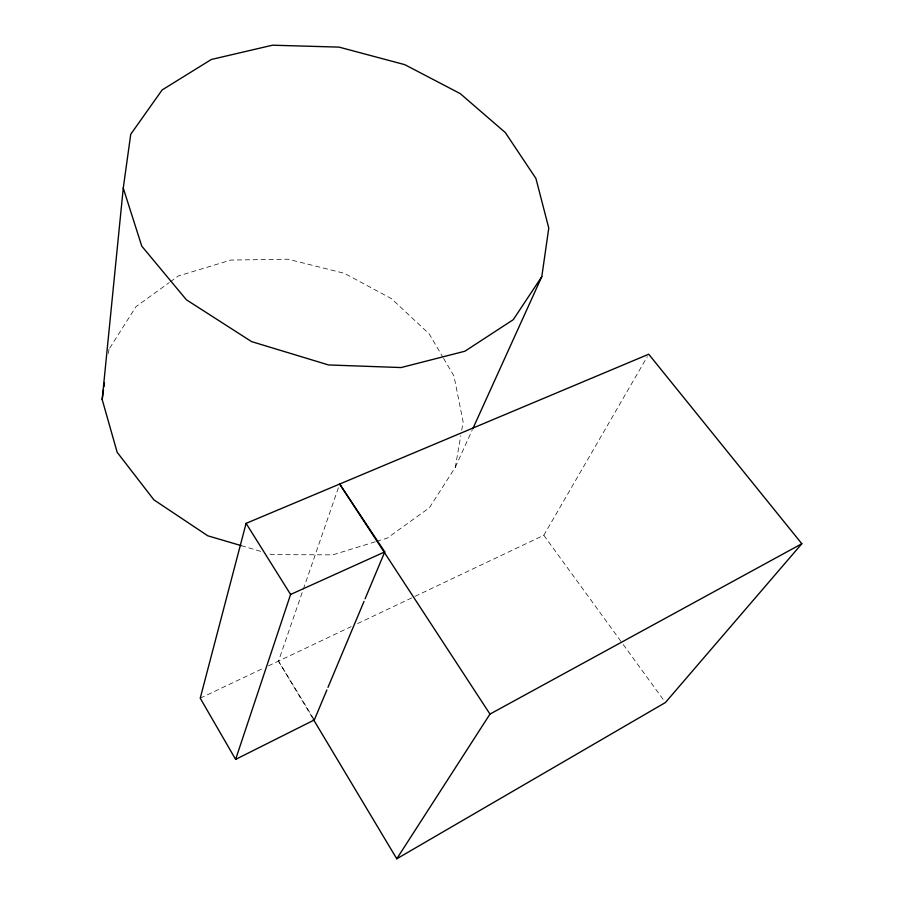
<?xml version="1.0" encoding="UTF-8"?>
<svg xmlns="http://www.w3.org/2000/svg" width="904" height="904" viewBox="0 0 904 904"><rect width="100%" height="100%" fill="white"/><g stroke="black" fill="none" stroke-linecap="round" stroke-linejoin="round"><path stroke-width="0.68" stroke-dasharray="4.52 3.39" d="M108.401 353.464L108.966 349.272M376.595 541.383L387.217 538.117L429.389 507.788L455.322 467.266L460.78 435.694M461.718 430.202L463.142 421.965L453.955 375.985L443.322 357.939M268.386 665.875L278.488 661.095L302.874 590.549M303.326 589.216L338.751 486.725M455.322 467.266L472.148 430.168M414.981 596.369L543.812 535.281L647.309 356.651M109.723 348.096L136.007 306.648L169.172 282.624M170.314 281.788L178.325 275.991L230.915 260.047L288.139 259.222L344.367 273.313L391.455 298.659L429.163 333.881L442.621 356.73M312.388 717.753L278.488 661.095L351.193 626.619M357.577 623.591L413.704 596.979M200.225 698.182L263.335 668.271M375.273 541.79L332.785 554.853L271.867 554.638L267.855 553.463M241.176 545.62L262.522 551.892M543.812 535.281L622.404 643.365M623.229 644.495L664.587 701.391M278.488 661.095L314.332 719.934"/><path stroke-width="1.36" d="M241.176 545.62L207.818 535.812L153.883 499.833L117.158 452.282L102.175 399.523L123.26 188.1L130.752 134.244L162.132 89.959L211.355 59.472L272.499 45.2L339.068 47.121L404.743 64.647L460.204 93.598L505.313 132.572L535.925 178.461L548.773 228.102L541.79 276.658L472.736 428.891M102.175 399.523L103.497 389.76M103.881 386.968L104.446 382.776M313.112 718.962L396.766 858.8L665.423 702.521L801.825 543.733L648.722 354.221L246.091 523.359L200.225 698.182L235.616 759.394L314.332 719.934L326.886 689.967M235.616 759.394L290.591 594.47L384.765 551.903L339.678 484.069L489.979 714.081L396.766 858.8M327.982 687.368L364.018 601.397M365.103 598.787L384.765 551.903M541.79 276.658L513.269 319.677L464.893 351.227L401.071 367.555L328.559 364.956L251.606 341.622L186.382 299.778L141.758 246.125L123.26 188.1M489.979 714.081L801.825 543.733M246.091 523.359L290.591 594.47"/></g></svg>
